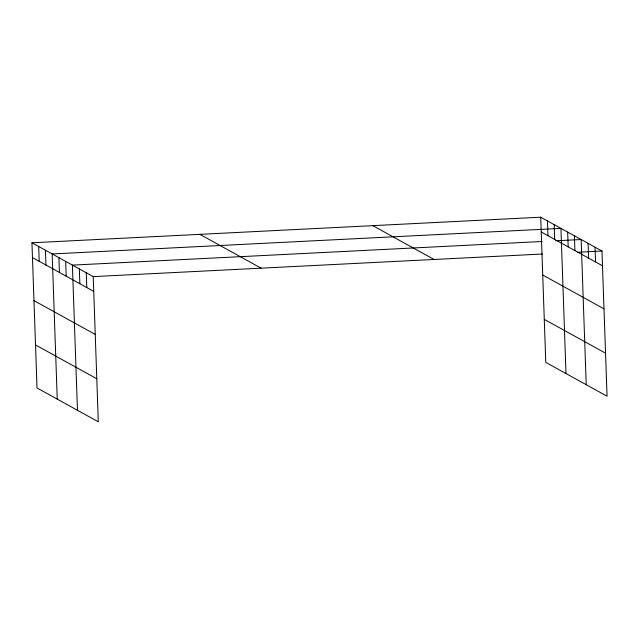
<?xml version="1.0" encoding="UTF-8"?>
<svg xmlns="http://www.w3.org/2000/svg" width="639" height="639" viewBox="0 0 639 639"><rect width="100%" height="100%" fill="white"/><g stroke="black" fill="none" stroke-linecap="round" stroke-linejoin="round"><path stroke-width="0.96" d="M31.95 242.796L93.222 276.615L98.294 421.796L37.022 387.977L31.95 242.796L540.706 217.204L601.978 251.023L607.05 396.204L545.778 362.385L540.706 217.204M542.104 241.494L72.391 265.121L77.463 410.294M555.77 240.807L581.147 239.529L586.219 384.702M93.222 276.615L542.439 254.018M577.576 252.253L601.978 251.023M541.225 231.989L602.497 265.808M542.727 275.018L603.999 308.837M544.276 319.356L605.548 353.175M372.817 225.655L434.089 259.474M199.839 234.353L261.111 268.172M32.469 257.581L93.741 291.4M33.971 300.61L95.243 334.429M35.52 344.948L96.793 378.759M595.037 247.197L595.556 261.974M588.096 243.363L588.607 258.148M574.405 235.807L574.924 250.592M567.664 232.085L568.183 246.87M565.994 373.543L560.93 228.371L52.166 253.955L57.238 399.135M554.189 224.648L554.7 239.433M547.447 220.926L547.966 235.711M86.281 272.781L86.792 287.566M79.332 268.947L79.851 283.732M65.649 261.399L66.168 276.184M58.908 257.677L59.427 272.462M45.433 250.24L45.944 265.025M38.691 246.518L39.203 261.303"/></g></svg>
